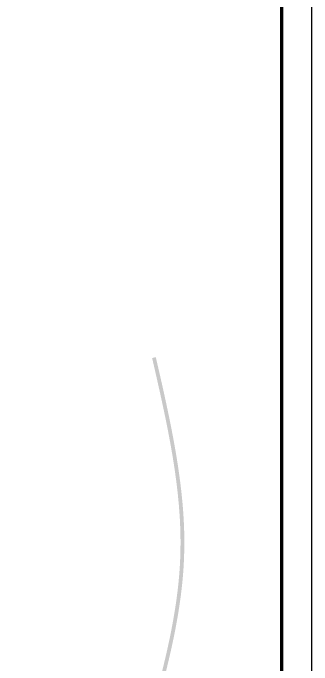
# Model space of a CAD drawing. Header units: inches. Extents: x 37.8 to 126.9, y 5.9 to 51.9.
# Drawn here: x 60.8 to 67.46, y 29.45 to 43.98 of the extents above; entities that cross this region are included whole.
import ezdxf

# ---------------------------------------------------------------- set-up
doc = ezdxf.new("R2010")
doc.units = ezdxf.units.IN
doc.header["$MEASUREMENT"] = 0
doc.layers.add('KADR', color=69, linetype='Continuous')

# ---------------------------------------------------------------- blocks, each defined once
blk = doc.blocks.new('k5')
at = {"layer": 'KADR'}
h = blk.add_hatch(color=69, dxfattribs=at)
h.set_gradient(color1=(76, 0, 0), one_color=1, tint=1)
edge = h.paths.add_edge_path()
edge.add_line((280.721, 29.568), (280.639, 29.55))
edge.add_spline(control_points=[(280.639, 29.55), (280.975, 28.084), (281.837, 24.33), (279.569, 19.299), (279.538, 13.58), (280.838, 10.52), (281.55, 8.843)], knot_values=[0, 0, 0, 0, 7.854823, 20.126018, 28.053414, 37.674351, 37.674351, 37.674351, 37.674351], degree=3, periodic=0)
edge.add_line((281.55, 8.843), (281.628, 8.876))
edge.add_spline(control_points=[(281.628, 8.876), (280.931, 10.518), (280.236, 12.154), (279.742, 14.775), (279.676, 15.705), (279.727, 17.101), (279.769, 17.567), (279.902, 18.493), (279.994, 18.952), (280.252, 20.037), (280.43, 20.661), (280.815, 22.037), (281.021, 22.787), (281.236, 23.92), (281.292, 24.299), (281.357, 25.06), (281.365, 25.443), (281.326, 26.343), (281.263, 26.862), (281.096, 27.867), (280.995, 28.353), (280.833, 29.083), (280.777, 29.326), (280.721, 29.568)], knot_values=[0, 0, 0, 0, 9.416072, 9.416072, 14.379985, 14.379985, 16.861941, 16.861941, 19.343898, 19.343898, 22.753983, 22.753983, 26.872094, 26.872094, 28.931149, 28.931149, 30.990204, 30.990204, 33.769846, 33.769846, 36.37285, 36.37285, 37.674351, 37.674351, 37.674351, 37.674351], degree=3, periodic=0)
at = {"linetype": 'Continuous', "lineweight": 50, "const_width": 0.0725}
blk.add_lwpolyline([(255.11, 44.321), (255.11, 4.017), (283.525, 4.017), (283.525, 44.321)], close=True, dxfattribs=at)
at = {"layer": 'KADR'}
blk.add_lwpolyline([(254.5, 3.201), (284.2, 3.201), (284.2, 45.205), (254.5, 45.205)], close=True, dxfattribs=at)

msp = doc.modelspace()

# ---------------------------------------------------------------- block references
msp.add_blockref('k5', (-216.73805, 6.74042))

doc.saveas('drawing.dxf')
